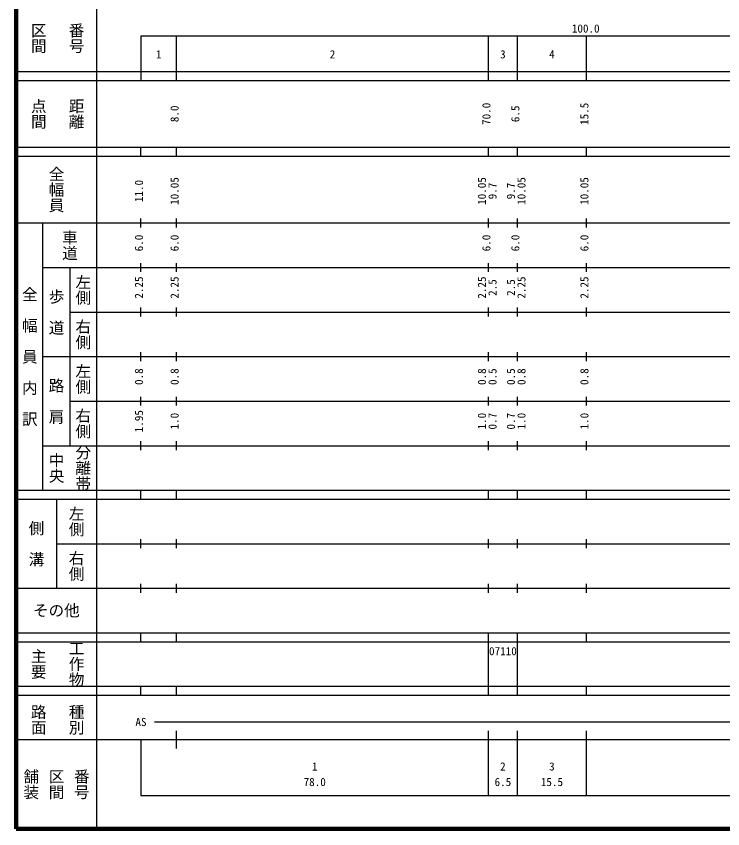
# Model space of a CAD drawing. Units: millimetres on the paper, enlarged 1000 times. Extents: x 40000 to 680000, y 20000 to 380000.
# Drawn here: x 40000 to 198604, y 20000 to 202409 of the extents above; entities that cross this region are included whole.
import ezdxf
from ezdxf.enums import TextEntityAlignment as Align

# ---------------------------------------------------------------- set-up
doc = ezdxf.new("R2010")
doc.units = ezdxf.units.MM
doc.header["$LTSCALE"] = 1000
doc.layers.add('M-TTL', color=2, linetype='Continuous', lineweight=140)
doc.layers.add('M-TTL-BAND', color=7, linetype='Continuous', lineweight=25)
doc.styles.add('@ＭＳ ゴシック', font='')
doc.styles.add('ＭＳ ゴシック', font='')
doc.styles.get('@ＭＳ ゴシック').set_extended_font_data('@MS Gothic')
doc.styles.get('ＭＳ ゴシック').set_extended_font_data('MS Gothic')

msp = doc.modelspace()

# ---------------------------------------------------------------- linework, layer by layer
at = {"layer": 'M-TTL'}
for p, q in [((40000, 380000), (40000, 20000)), ((40000, 20000), (680000, 20000))]:
    msp.add_line(p, q, dxfattribs=at)
at = {"layer": 'M-TTL-BAND'}
for p, q in [((58000, 370000), (58000, 20000)), ((68000, 198000), (579000, 198000)), ((68000, 198000), (68000, 188000)), ((76000, 188000), (76000, 198000)), ((146000, 188000), (146000, 198000)), ((152500, 188000), (152500, 198000)), ((168000, 188000), (168000, 198000)), ((40000, 190000), (579000, 190000)), ((40000, 188000), (579000, 188000)), ((40000, 173000), (579000, 173000)), ((68000, 171000), (68000, 173000)), ((76000, 171000), (76000, 173000)), ((146000, 171000), (146000, 173000)), ((152500, 171000), (152500, 173000)), ((168000, 171000), (168000, 173000)), ((40000, 171000), (579000, 171000)), ((68000, 155000), (68000, 157000)), ((76000, 155000), (76000, 157000)), ((146000, 155000), (146000, 157000)), ((152500, 155000), (152500, 157000)), ((168000, 155000), (168000, 157000)), ((40000, 156000), (579000, 156000)), ((46000, 96000), (46000, 156000)), ((46000, 146000), (579000, 146000)), ((52000, 146000), (52000, 106000)), ((68000, 145000), (68000, 147000)), ((76000, 145000), (76000, 147000)), ((146000, 145000), (146000, 147000)), ((152500, 145000), (152500, 147000)), ((168000, 145000), (168000, 147000)), ((68000, 135000), (68000, 137000)), ((76000, 135000), (76000, 137000)), ((146000, 135000), (146000, 137000)), ((152500, 135000), (152500, 137000)), ((168000, 135000), (168000, 137000)), ((52000, 136000), (579000, 136000)), ((46000, 126000), (579000, 126000)), ((68000, 125000), (68000, 127000)), ((76000, 125000), (76000, 127000)), ((146000, 125000), (146000, 127000)), ((152500, 125000), (152500, 127000)), ((168000, 125000), (168000, 127000)), ((68000, 115000), (68000, 117000)), ((76000, 115000), (76000, 117000)), ((146000, 115000), (146000, 117000)), ((152500, 115000), (152500, 117000)), ((168000, 115000), (168000, 117000)), ((52000, 116000), (579000, 116000)), ((46000, 106000), (579000, 106000)), ((68000, 105000), (68000, 107000)), ((76000, 105000), (76000, 107000)), ((146000, 105000), (146000, 107000)), ((152500, 105000), (152500, 107000)), ((168000, 105000), (168000, 107000)), ((40000, 96000), (579000, 96000)), ((68000, 94000), (68000, 96000)), ((76000, 94000), (76000, 96000)), ((146000, 94000), (146000, 96000)), ((152500, 94000), (152500, 96000)), ((168000, 94000), (168000, 96000)), ((40000, 94000), (579000, 94000)), ((49000, 94000), (49000, 74000)), ((49000, 84000), (579000, 84000)), ((68000, 83000), (68000, 85000)), ((76000, 83000), (76000, 85000)), ((146000, 83000), (146000, 85000)), ((152500, 83000), (152500, 85000)), ((168000, 83000), (168000, 85000)), ((68000, 73000), (68000, 75000)), ((76000, 73000), (76000, 75000)), ((146000, 73000), (146000, 75000)), ((152500, 73000), (152500, 75000)), ((168000, 73000), (168000, 75000)), ((40000, 74000), (579000, 74000)), ((40000, 64000), (579000, 64000)), ((68000, 62000), (68000, 64000)), ((76000, 62000), (76000, 64000)), ((146000, 62000), (146000, 64000)), ((152500, 62000), (152500, 64000)), ((168000, 62000), (168000, 64000)), ((40000, 62000), (579000, 62000)), ((146000, 52000), (146000, 62000)), ((152500, 52000), (152500, 62000)), ((40000, 52000), (579000, 52000)), ((68000, 50000), (68000, 52000)), ((76000, 50000), (76000, 52000)), ((146000, 50000), (146000, 52000)), ((152500, 50000), (152500, 52000)), ((168000, 50000), (168000, 52000)), ((40000, 50000), (579000, 50000)), ((71000, 44000), (565000, 44000)), ((76000, 38000), (76000, 42000)), ((146000, 27500), (146000, 42000)), ((152500, 27500), (152500, 42000)), ((168000, 27500), (168000, 42000)), ((40000, 40000), (579000, 40000)), ((68000, 40000), (68000, 27500)), ((68000, 27500), (579000, 27500))]:
    msp.add_line(p, q, dxfattribs=at)

# ---------------------------------------------------------------- texts
at = {"layer": 'M-TTL-BAND', "style": '@ＭＳ ゴシック'}
for s, p in [('番号', (53500, 197500)), ('区間', (45000, 197500)), ('点間', (45000, 180500)), ('距離', (53500, 180500)), ('全幅員', (49000, 163500)), ('車道', (52000, 151000)), ('左側', (55000, 141000)), ('全\u3000幅\u3000員\u3000内\u3000訳', (43000, 126000)), ('歩\u3000道', (49000, 136000)), ('右側', (55000, 131000)), ('左側', (55000, 121000)), ('路\u3000肩', (49000, 116000)), ('右側', (55000, 111000)), ('分離帯', (55000, 101000)), ('中央', (49000, 101000)), ('左側', (53500, 89000)), ('側\u3000溝', (44500, 84000)), ('右側', (53500, 79000)), ('主要', (45000, 57000)), ('工作物', (53500, 57000)), ('路面', (45000, 44500)), ('種別', (53500, 44500)), ('舗装', (43333, 30000)), ('区間', (49000, 30000)), ('番号', (54667, 30000))]:
    msp.add_text(s, height=2566, rotation=270, dxfattribs=at).set_placement(p, align=Align.MIDDLE_CENTER)
at = {"layer": 'M-TTL-BAND', "style": 'ＭＳ ゴシック'}
for s, p in [('100.0', (167844, 198195)), ('1', (72000, 192405)), ('2', (111000, 192405)), ('3', (149250, 192405)), ('4', (160250, 192405)), ('07110', (149250, 58405)), ('AS', (68000, 42500)), ('1', (107000, 32523)), ('2', (149250, 32523)), ('3', (160250, 32523)), ('78.0', (107000, 29033)), ('6.5', (149250, 29033)), ('15.5', (160250, 29033))]:
    msp.add_text(s, height=1833, dxfattribs=at).set_placement(p, align=Align.BOTTOM_CENTER)
for s, p in [('70.0', (147000, 180500)), ('15.5', (169000, 180500)), ('8.0', (77000, 180500)), ('6.5', (153500, 180500)), ('10.05', (77000, 163174)), ('10.05', (146000, 163174)), ('10.05', (154870, 163174)), ('10.05', (169000, 163174)), ('11.0', (69000, 163174)), ('9.7', (148370, 163174)), ('9.7', (152500, 163174)), ('6.0', (69000, 151500)), ('6.0', (77000, 151500)), ('6.0', (147000, 151500)), ('6.0', (153500, 151500)), ('6.0', (169000, 151500)), ('2.25', (69000, 141500)), ('2.25', (77000, 141500)), ('2.25', (146000, 141500)), ('2.5', (148370, 141500)), ('2.5', (152500, 141500)), ('2.25', (154870, 141500)), ('2.25', (169000, 141500)), ('0.8', (69000, 121500)), ('0.8', (77000, 121500)), ('0.8', (146000, 121500)), ('0.5', (148370, 121500)), ('0.5', (152500, 121500)), ('0.8', (154870, 121500)), ('0.8', (169000, 121500)), ('1.95', (69000, 111500)), ('1.0', (77000, 111500)), ('1.0', (146000, 111500)), ('0.7', (148370, 111500)), ('0.7', (152500, 111500)), ('1.0', (154870, 111500)), ('1.0', (169000, 111500))]:
    msp.add_text(s, height=1833, rotation=90, dxfattribs=at).set_placement(p, align=Align.BOTTOM_CENTER)
msp.add_text('その他', height=2566, dxfattribs=at).set_placement((49000, 69000), align=Align.MIDDLE_CENTER)

doc.saveas('drawing.dxf')
